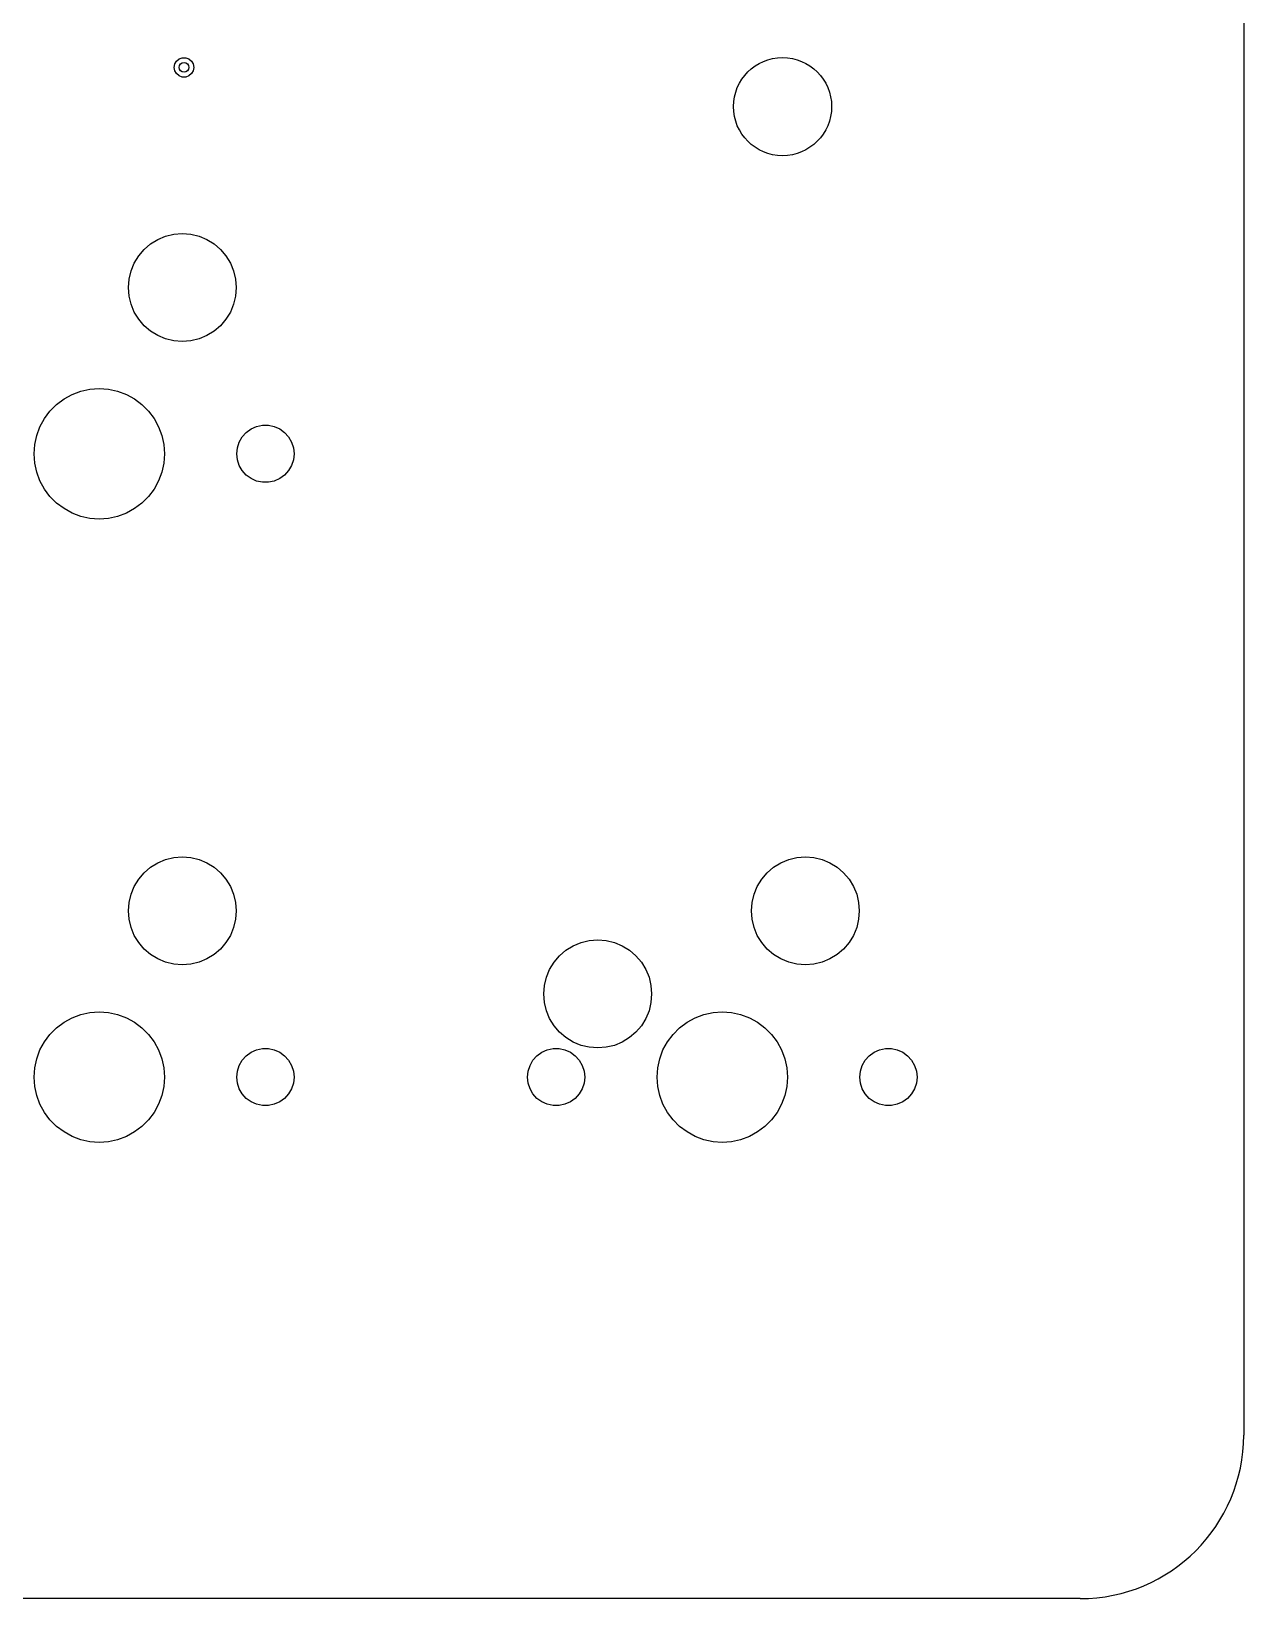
# Model space of a CAD drawing. Extents: x 101 to 518, y -308 to -134.
# Drawn here: x 481.14 to 518.21, y -271.9 to -224 of the extents above; entities that cross this region are included whole.
import ezdxf

# ---------------------------------------------------------------- set-up
doc = ezdxf.new("R2010")
doc.units = 0
doc.layers.add('BLACK', color=7, linetype='CONTINUOUS')

msp = doc.modelspace()

# ---------------------------------------------------------------- linework, layer by layer
at = {"layer": 'BLACK', "linetype": 'CONTINUOUS'}
for p, q in [((518.20974, -141.696311), (518.20974, -265.496311)), ((485.50974, -225.096311), (485.527832, -224.993705)), ((485.527832, -225.198917), (485.50974, -225.096311)), ((485.527832, -224.993705), (485.579927, -224.903475)), ((485.579927, -224.903475), (485.65974, -224.836503)), ((485.65974, -224.836503), (485.757646, -224.800869)), ((485.757646, -224.800869), (485.861834, -224.800869)), ((485.861834, -224.800869), (485.95974, -224.836503)), ((485.95974, -224.836503), (486.039553, -224.903475)), ((486.039553, -224.903475), (486.091648, -224.993705)), ((486.091648, -224.993705), (486.10974, -225.096311)), ((486.10974, -225.096311), (486.091648, -225.198917)), ((485.579927, -225.289147), (485.527832, -225.198917)), ((485.65974, -225.356119), (485.579927, -225.289147)), ((485.757646, -225.391753), (485.65974, -225.356119)), ((485.861834, -225.391753), (485.757646, -225.391753)), ((485.95974, -225.356119), (485.861834, -225.391753)), ((486.039553, -225.289147), (485.95974, -225.356119)), ((486.091648, -225.198917), (486.039553, -225.289147)), ((484.787802, -230.491675), (485.008564, -230.356392)), ((485.008564, -230.356392), (485.24777, -230.25731)), ((485.24777, -230.25731), (485.499531, -230.196867)), ((485.499531, -230.196867), (485.757648, -230.176553)), ((485.757648, -230.176553), (486.015765, -230.196867)), ((486.015765, -230.196867), (486.267526, -230.25731)), ((486.267526, -230.25731), (486.506732, -230.356392)), ((486.506732, -230.356392), (486.727494, -230.491675)), ((484.287487, -231.077469), (484.42277, -230.856707)), ((484.42277, -230.856707), (484.590922, -230.659827)), ((484.590922, -230.659827), (484.787802, -230.491675)), ((486.727494, -230.491675), (486.924374, -230.659827)), ((486.924374, -230.659827), (487.092526, -230.856707)), ((487.092526, -230.856707), (487.227809, -231.077469)), ((484.127962, -231.568436), (484.188405, -231.316675)), ((484.188405, -231.316675), (484.287487, -231.077469)), ((487.227809, -231.077469), (487.326891, -231.316675)), ((487.326891, -231.316675), (487.387334, -231.568436)), ((484.107648, -231.826553), (484.127962, -231.568436)), ((484.127962, -232.08467), (484.107648, -231.826553)), ((487.387334, -231.568436), (487.407648, -231.826553)), ((487.407648, -231.826553), (487.387334, -232.08467)), ((484.188405, -232.336431), (484.127962, -232.08467)), ((487.387334, -232.08467), (487.326891, -232.336431)), ((484.287487, -232.575637), (484.188405, -232.336431)), ((484.42277, -232.796399), (484.287487, -232.575637)), ((487.227809, -232.575637), (487.092526, -232.796399)), ((487.326891, -232.336431), (487.227809, -232.575637)), ((484.590922, -232.993279), (484.42277, -232.796399)), ((484.787802, -233.161431), (484.590922, -232.993279)), ((485.008564, -233.296714), (484.787802, -233.161431)), ((486.727494, -233.161431), (486.506732, -233.296714)), ((486.924374, -232.993279), (486.727494, -233.161431)), ((487.092526, -232.796399), (486.924374, -232.993279)), ((485.24777, -233.395796), (485.008564, -233.296714)), ((485.499531, -233.456239), (485.24777, -233.395796)), ((485.757648, -233.476553), (485.499531, -233.456239)), ((486.015765, -233.456239), (485.757648, -233.476553)), ((486.267526, -233.395796), (486.015765, -233.456239)), ((486.506732, -233.296714), (486.267526, -233.395796)), ((482.139664, -235.229178), (482.389352, -235.092838)), ((482.389352, -235.092838), (482.655901, -234.99342)), ((482.655901, -234.99342), (482.933886, -234.932948)), ((482.933886, -234.932948), (483.217648, -234.912653)), ((483.217648, -234.912653), (483.50141, -234.932948)), ((483.50141, -234.932948), (483.779395, -234.99342)), ((483.779395, -234.99342), (484.045944, -235.092838)), ((484.045944, -235.092838), (484.295632, -235.229178)), ((481.540273, -235.828569), (481.710759, -235.600826)), ((481.710759, -235.600826), (481.911921, -235.399664)), ((481.911921, -235.399664), (482.139664, -235.229178)), ((484.295632, -235.229178), (484.523375, -235.399664)), ((484.523375, -235.399664), (484.724537, -235.600826)), ((484.724537, -235.600826), (484.895023, -235.828569)), ((481.304515, -236.344806), (481.403933, -236.078257)), ((481.403933, -236.078257), (481.540273, -235.828569)), ((484.895023, -235.828569), (485.031363, -236.078257)), ((485.031363, -236.078257), (485.130781, -236.344806)), ((487.860148, -236.148781), (488.027258, -236.074379)), ((488.027258, -236.074379), (488.206186, -236.036346)), ((488.206186, -236.036346), (488.38911, -236.036346)), ((488.38911, -236.036346), (488.568038, -236.074379)), ((488.568038, -236.074379), (488.735148, -236.148781)), ((481.223748, -236.906553), (481.244043, -236.622791)), ((481.244043, -236.622791), (481.304515, -236.344806)), ((485.130781, -236.344806), (485.191253, -236.622791)), ((485.191253, -236.622791), (485.211548, -236.906553)), ((487.441769, -236.72463), (487.498296, -236.550658)), ((487.498296, -236.550658), (487.589758, -236.392241)), ((487.589758, -236.392241), (487.712159, -236.256301)), ((487.712159, -236.256301), (487.860148, -236.148781)), ((488.735148, -236.148781), (488.883137, -236.256301)), ((488.883137, -236.256301), (489.005538, -236.392241)), ((489.005538, -236.392241), (489.097, -236.550658)), ((489.097, -236.550658), (489.153527, -236.72463)), ((481.244043, -237.190315), (481.223748, -236.906553)), ((485.211548, -236.906553), (485.191253, -237.190315)), ((487.422648, -236.906553), (487.441769, -236.72463)), ((487.441769, -237.088476), (487.422648, -236.906553)), ((487.498296, -237.262448), (487.441769, -237.088476)), ((489.153527, -237.088476), (489.097, -237.262448)), ((489.153527, -236.72463), (489.172648, -236.906553)), ((489.172648, -236.906553), (489.153527, -237.088476)), ((481.304515, -237.4683), (481.244043, -237.190315)), ((481.403933, -237.734849), (481.304515, -237.4683)), ((485.130781, -237.4683), (485.031363, -237.734849)), ((485.191253, -237.190315), (485.130781, -237.4683)), ((487.589758, -237.420865), (487.498296, -237.262448)), ((487.712159, -237.556805), (487.589758, -237.420865)), ((487.860148, -237.664325), (487.712159, -237.556805)), ((488.883137, -237.556805), (488.735148, -237.664325)), ((489.005538, -237.420865), (488.883137, -237.556805)), ((489.097, -237.262448), (489.005538, -237.420865)), ((481.540273, -237.984537), (481.403933, -237.734849)), ((481.710759, -238.21228), (481.540273, -237.984537)), ((484.895023, -237.984537), (484.724537, -238.21228)), ((485.031363, -237.734849), (484.895023, -237.984537)), ((488.027258, -237.738727), (487.860148, -237.664325)), ((488.206186, -237.77676), (488.027258, -237.738727)), ((488.38911, -237.77676), (488.206186, -237.77676)), ((488.568038, -237.738727), (488.38911, -237.77676)), ((488.735148, -237.664325), (488.568038, -237.738727)), ((481.911921, -238.413442), (481.710759, -238.21228)), ((482.139664, -238.583928), (481.911921, -238.413442)), ((484.523375, -238.413442), (484.295632, -238.583928)), ((484.724537, -238.21228), (484.523375, -238.413442)), ((482.389352, -238.720268), (482.139664, -238.583928)), ((482.655901, -238.819686), (482.389352, -238.720268)), ((482.933886, -238.880158), (482.655901, -238.819686)), ((483.217648, -238.900453), (482.933886, -238.880158)), ((483.50141, -238.880158), (483.217648, -238.900453)), ((483.779395, -238.819686), (483.50141, -238.880158)), ((484.045944, -238.720268), (483.779395, -238.819686)), ((484.295632, -238.583928), (484.045944, -238.720268)), ((484.590922, -249.709827), (484.787802, -249.541675)), ((484.787802, -249.541675), (485.008564, -249.406392)), ((485.008564, -249.406392), (485.24777, -249.30731)), ((485.24777, -249.30731), (485.499531, -249.246867)), ((485.499531, -249.246867), (485.757648, -249.226553)), ((485.757648, -249.226553), (486.015765, -249.246867)), ((486.015765, -249.246867), (486.267526, -249.30731)), ((486.267526, -249.30731), (486.506732, -249.406392)), ((486.506732, -249.406392), (486.727494, -249.541675)), ((486.727494, -249.541675), (486.924374, -249.709827)), ((503.640922, -249.709827), (503.837802, -249.541675)), ((503.837802, -249.541675), (504.058564, -249.406392)), ((504.058564, -249.406392), (504.29777, -249.30731)), ((504.29777, -249.30731), (504.549531, -249.246867)), ((504.549531, -249.246867), (504.807648, -249.226553)), ((504.807648, -249.226553), (505.065765, -249.246867)), ((505.065765, -249.246867), (505.317526, -249.30731)), ((505.317526, -249.30731), (505.556732, -249.406392)), ((505.556732, -249.406392), (505.777494, -249.541675)), ((505.777494, -249.541675), (505.974374, -249.709827)), ((484.287487, -250.127469), (484.42277, -249.906707)), ((484.42277, -249.906707), (484.590922, -249.709827)), ((486.924374, -249.709827), (487.092526, -249.906707)), ((487.092526, -249.906707), (487.227809, -250.127469)), ((503.337487, -250.127469), (503.47277, -249.906707)), ((503.47277, -249.906707), (503.640922, -249.709827)), ((505.974374, -249.709827), (506.142526, -249.906707)), ((506.142526, -249.906707), (506.277809, -250.127469)), ((484.127962, -250.618436), (484.188405, -250.366675)), ((484.188405, -250.366675), (484.287487, -250.127469)), ((487.227809, -250.127469), (487.326891, -250.366675)), ((487.326891, -250.366675), (487.387334, -250.618436)), ((503.177962, -250.618436), (503.238405, -250.366675)), ((503.238405, -250.366675), (503.337487, -250.127469)), ((506.277809, -250.127469), (506.376891, -250.366675)), ((506.376891, -250.366675), (506.437334, -250.618436)), ((484.107648, -250.876553), (484.127962, -250.618436)), ((484.127962, -251.13467), (484.107648, -250.876553)), ((487.387334, -250.618436), (487.407648, -250.876553)), ((487.407648, -250.876553), (487.387334, -251.13467)), ((503.157648, -250.876553), (503.177962, -250.618436)), ((503.177962, -251.13467), (503.157648, -250.876553)), ((506.437334, -250.618436), (506.457648, -250.876553)), ((506.457648, -250.876553), (506.437334, -251.13467)), ((484.188405, -251.386431), (484.127962, -251.13467)), ((484.287487, -251.625637), (484.188405, -251.386431)), ((487.326891, -251.386431), (487.227809, -251.625637)), ((487.387334, -251.13467), (487.326891, -251.386431)), ((503.238405, -251.386431), (503.177962, -251.13467)), ((503.337487, -251.625637), (503.238405, -251.386431)), ((506.376891, -251.386431), (506.277809, -251.625637)), ((506.437334, -251.13467), (506.376891, -251.386431)), ((484.42277, -251.846399), (484.287487, -251.625637)), ((484.590922, -252.043279), (484.42277, -251.846399)), ((487.092526, -251.846399), (486.924374, -252.043279)), ((487.227809, -251.625637), (487.092526, -251.846399)), ((497.487802, -252.081675), (497.708564, -251.946392)), ((497.708564, -251.946392), (497.94777, -251.84731)), ((497.94777, -251.84731), (498.199531, -251.786867)), ((498.199531, -251.786867), (498.457648, -251.766553)), ((498.457648, -251.766553), (498.715765, -251.786867)), ((498.715765, -251.786867), (498.967526, -251.84731)), ((498.967526, -251.84731), (499.206732, -251.946392)), ((499.206732, -251.946392), (499.427494, -252.081675)), ((503.47277, -251.846399), (503.337487, -251.625637)), ((503.640922, -252.043279), (503.47277, -251.846399)), ((506.142526, -251.846399), (505.974374, -252.043279)), ((506.277809, -251.625637), (506.142526, -251.846399)), ((484.787802, -252.211431), (484.590922, -252.043279)), ((485.008564, -252.346714), (484.787802, -252.211431)), ((485.24777, -252.445796), (485.008564, -252.346714)), ((486.506732, -252.346714), (486.267526, -252.445796)), ((486.727494, -252.211431), (486.506732, -252.346714)), ((486.924374, -252.043279), (486.727494, -252.211431)), ((497.12277, -252.446707), (497.290922, -252.249827)), ((497.290922, -252.249827), (497.487802, -252.081675)), ((499.427494, -252.081675), (499.624374, -252.249827)), ((499.624374, -252.249827), (499.792526, -252.446707)), ((503.837802, -252.211431), (503.640922, -252.043279)), ((504.058564, -252.346714), (503.837802, -252.211431)), ((504.29777, -252.445796), (504.058564, -252.346714)), ((505.556732, -252.346714), (505.317526, -252.445796)), ((505.777494, -252.211431), (505.556732, -252.346714)), ((505.974374, -252.043279), (505.777494, -252.211431)), ((485.499531, -252.506239), (485.24777, -252.445796)), ((485.757648, -252.526553), (485.499531, -252.506239)), ((486.015765, -252.506239), (485.757648, -252.526553)), ((486.267526, -252.445796), (486.015765, -252.506239)), ((496.827962, -253.158436), (496.888405, -252.906675)), ((496.888405, -252.906675), (496.987487, -252.667469)), ((496.987487, -252.667469), (497.12277, -252.446707)), ((499.792526, -252.446707), (499.927809, -252.667469)), ((499.927809, -252.667469), (500.026891, -252.906675)), ((500.026891, -252.906675), (500.087334, -253.158436)), ((504.549531, -252.506239), (504.29777, -252.445796)), ((504.807648, -252.526553), (504.549531, -252.506239)), ((505.065765, -252.506239), (504.807648, -252.526553)), ((505.317526, -252.445796), (505.065765, -252.506239)), ((496.807648, -253.416553), (496.827962, -253.158436)), ((500.087334, -253.158436), (500.107648, -253.416553)), ((496.827962, -253.67467), (496.807648, -253.416553)), ((496.888405, -253.926431), (496.827962, -253.67467)), ((500.087334, -253.67467), (500.026891, -253.926431)), ((500.107648, -253.416553), (500.087334, -253.67467)), ((481.911921, -254.449664), (482.139664, -254.279178)), ((482.139664, -254.279178), (482.389352, -254.142838)), ((482.389352, -254.142838), (482.655901, -254.04342)), ((482.655901, -254.04342), (482.933886, -253.982948)), ((482.933886, -253.982948), (483.217648, -253.962653)), ((483.217648, -253.962653), (483.50141, -253.982948)), ((483.50141, -253.982948), (483.779395, -254.04342)), ((483.779395, -254.04342), (484.045944, -254.142838)), ((484.045944, -254.142838), (484.295632, -254.279178)), ((484.295632, -254.279178), (484.523375, -254.449664)), ((496.987487, -254.165637), (496.888405, -253.926431)), ((497.12277, -254.386399), (496.987487, -254.165637)), ((499.927809, -254.165637), (499.792526, -254.386399)), ((500.026891, -253.926431), (499.927809, -254.165637)), ((500.961921, -254.449664), (501.189664, -254.279178)), ((501.189664, -254.279178), (501.439352, -254.142838)), ((501.439352, -254.142838), (501.705901, -254.04342)), ((501.705901, -254.04342), (501.983886, -253.982948)), ((501.983886, -253.982948), (502.267648, -253.962653)), ((502.267648, -253.962653), (502.55141, -253.982948)), ((502.55141, -253.982948), (502.829395, -254.04342)), ((502.829395, -254.04342), (503.095944, -254.142838)), ((503.095944, -254.142838), (503.345632, -254.279178)), ((503.345632, -254.279178), (503.573375, -254.449664)), ((481.540273, -254.878569), (481.710759, -254.650826)), ((481.710759, -254.650826), (481.911921, -254.449664)), ((484.523375, -254.449664), (484.724537, -254.650826)), ((484.724537, -254.650826), (484.895023, -254.878569)), ((497.290922, -254.583279), (497.12277, -254.386399)), ((497.487802, -254.751431), (497.290922, -254.583279)), ((497.708564, -254.886714), (497.487802, -254.751431)), ((499.427494, -254.751431), (499.206732, -254.886714)), ((499.624374, -254.583279), (499.427494, -254.751431)), ((499.792526, -254.386399), (499.624374, -254.583279)), ((500.590273, -254.878569), (500.760759, -254.650826)), ((500.760759, -254.650826), (500.961921, -254.449664)), ((503.573375, -254.449664), (503.774537, -254.650826)), ((503.774537, -254.650826), (503.945023, -254.878569)), ((481.304515, -255.394806), (481.403933, -255.128257)), ((481.403933, -255.128257), (481.540273, -254.878569)), ((484.895023, -254.878569), (485.031363, -255.128257)), ((485.031363, -255.128257), (485.130781, -255.394806)), ((487.589758, -255.442241), (487.712159, -255.306301)), ((487.712159, -255.306301), (487.860148, -255.198781)), ((487.860148, -255.198781), (488.027258, -255.124379)), ((488.027258, -255.124379), (488.206186, -255.086346)), ((488.206186, -255.086346), (488.38911, -255.086346)), ((488.38911, -255.086346), (488.568038, -255.124379)), ((488.568038, -255.124379), (488.735148, -255.198781)), ((488.735148, -255.198781), (488.883137, -255.306301)), ((488.883137, -255.306301), (489.005538, -255.442241)), ((496.479758, -255.442241), (496.602159, -255.306301)), ((496.602159, -255.306301), (496.750148, -255.198781)), ((496.750148, -255.198781), (496.917258, -255.124379)), ((496.917258, -255.124379), (497.096186, -255.086346)), ((497.096186, -255.086346), (497.27911, -255.086346)), ((497.27911, -255.086346), (497.458038, -255.124379)), ((497.458038, -255.124379), (497.625148, -255.198781)), ((497.625148, -255.198781), (497.773137, -255.306301)), ((497.94777, -254.985796), (497.708564, -254.886714)), ((497.773137, -255.306301), (497.895538, -255.442241)), ((498.199531, -255.046239), (497.94777, -254.985796)), ((498.457648, -255.066553), (498.199531, -255.046239)), ((498.715765, -255.046239), (498.457648, -255.066553)), ((498.967526, -254.985796), (498.715765, -255.046239)), ((499.206732, -254.886714), (498.967526, -254.985796)), ((500.354515, -255.394806), (500.453933, -255.128257)), ((500.453933, -255.128257), (500.590273, -254.878569)), ((503.945023, -254.878569), (504.081363, -255.128257)), ((504.081363, -255.128257), (504.180781, -255.394806)), ((506.639758, -255.442241), (506.762159, -255.306301)), ((506.762159, -255.306301), (506.910148, -255.198781)), ((506.910148, -255.198781), (507.077258, -255.124379)), ((507.077258, -255.124379), (507.256186, -255.086346)), ((507.256186, -255.086346), (507.43911, -255.086346)), ((507.43911, -255.086346), (507.618038, -255.124379)), ((507.618038, -255.124379), (507.785148, -255.198781)), ((507.785148, -255.198781), (507.933137, -255.306301)), ((507.933137, -255.306301), (508.055538, -255.442241)), ((481.223748, -255.956553), (481.244043, -255.672791)), ((481.244043, -255.672791), (481.304515, -255.394806)), ((485.130781, -255.394806), (485.191253, -255.672791)), ((485.191253, -255.672791), (485.211548, -255.956553)), ((487.422648, -255.956553), (487.441769, -255.77463)), ((487.441769, -255.77463), (487.498296, -255.600658)), ((487.498296, -255.600658), (487.589758, -255.442241)), ((489.005538, -255.442241), (489.097, -255.600658)), ((489.097, -255.600658), (489.153527, -255.77463)), ((489.153527, -255.77463), (489.172648, -255.956553)), ((496.312648, -255.956553), (496.331769, -255.77463)), ((496.331769, -255.77463), (496.388296, -255.600658)), ((496.388296, -255.600658), (496.479758, -255.442241)), ((497.895538, -255.442241), (497.987, -255.600658)), ((497.987, -255.600658), (498.043527, -255.77463)), ((498.043527, -255.77463), (498.062648, -255.956553)), ((500.273748, -255.956553), (500.294043, -255.672791)), ((500.294043, -255.672791), (500.354515, -255.394806)), ((504.180781, -255.394806), (504.241253, -255.672791)), ((504.241253, -255.672791), (504.261548, -255.956553)), ((506.472648, -255.956553), (506.491769, -255.77463)), ((506.491769, -255.77463), (506.548296, -255.600658)), ((506.548296, -255.600658), (506.639758, -255.442241)), ((508.055538, -255.442241), (508.147, -255.600658)), ((508.147, -255.600658), (508.203527, -255.77463)), ((508.203527, -255.77463), (508.222648, -255.956553)), ((481.244043, -256.240315), (481.223748, -255.956553)), ((481.304515, -256.5183), (481.244043, -256.240315)), ((485.191253, -256.240315), (485.130781, -256.5183)), ((485.211548, -255.956553), (485.191253, -256.240315)), ((487.441769, -256.138476), (487.422648, -255.956553)), ((487.498296, -256.312448), (487.441769, -256.138476)), ((489.153527, -256.138476), (489.097, -256.312448)), ((489.172648, -255.956553), (489.153527, -256.138476)), ((496.331769, -256.138476), (496.312648, -255.956553)), ((496.388296, -256.312448), (496.331769, -256.138476)), ((498.043527, -256.138476), (497.987, -256.312448)), ((498.062648, -255.956553), (498.043527, -256.138476)), ((500.294043, -256.240315), (500.273748, -255.956553)), ((500.354515, -256.5183), (500.294043, -256.240315)), ((504.241253, -256.240315), (504.180781, -256.5183)), ((504.261548, -255.956553), (504.241253, -256.240315)), ((506.491769, -256.138476), (506.472648, -255.956553)), ((506.548296, -256.312448), (506.491769, -256.138476)), ((508.203527, -256.138476), (508.147, -256.312448)), ((508.222648, -255.956553), (508.203527, -256.138476)), ((481.403933, -256.784849), (481.304515, -256.5183)), ((485.130781, -256.5183), (485.031363, -256.784849)), ((487.589758, -256.470865), (487.498296, -256.312448)), ((487.712159, -256.606805), (487.589758, -256.470865)), ((487.860148, -256.714325), (487.712159, -256.606805)), ((488.027258, -256.788727), (487.860148, -256.714325)), ((488.735148, -256.714325), (488.568038, -256.788727)), ((488.883137, -256.606805), (488.735148, -256.714325)), ((489.005538, -256.470865), (488.883137, -256.606805)), ((489.097, -256.312448), (489.005538, -256.470865)), ((496.479758, -256.470865), (496.388296, -256.312448)), ((496.602159, -256.606805), (496.479758, -256.470865)), ((496.750148, -256.714325), (496.602159, -256.606805)), ((496.917258, -256.788727), (496.750148, -256.714325)), ((497.625148, -256.714325), (497.458038, -256.788727)), ((497.773137, -256.606805), (497.625148, -256.714325)), ((497.895538, -256.470865), (497.773137, -256.606805)), ((497.987, -256.312448), (497.895538, -256.470865)), ((500.453933, -256.784849), (500.354515, -256.5183)), ((504.180781, -256.5183), (504.081363, -256.784849)), ((506.639758, -256.470865), (506.548296, -256.312448)), ((506.762159, -256.606805), (506.639758, -256.470865)), ((506.910148, -256.714325), (506.762159, -256.606805)), ((507.077258, -256.788727), (506.910148, -256.714325)), ((507.785148, -256.714325), (507.618038, -256.788727)), ((507.933137, -256.606805), (507.785148, -256.714325)), ((508.055538, -256.470865), (507.933137, -256.606805)), ((508.147, -256.312448), (508.055538, -256.470865)), ((481.540273, -257.034537), (481.403933, -256.784849)), ((481.710759, -257.26228), (481.540273, -257.034537)), ((484.895023, -257.034537), (484.724537, -257.26228)), ((485.031363, -256.784849), (484.895023, -257.034537)), ((488.206186, -256.82676), (488.027258, -256.788727)), ((488.38911, -256.82676), (488.206186, -256.82676)), ((488.568038, -256.788727), (488.38911, -256.82676)), ((497.096186, -256.82676), (496.917258, -256.788727)), ((497.27911, -256.82676), (497.096186, -256.82676)), ((497.458038, -256.788727), (497.27911, -256.82676)), ((500.590273, -257.034537), (500.453933, -256.784849)), ((500.760759, -257.26228), (500.590273, -257.034537)), ((503.945023, -257.034537), (503.774537, -257.26228)), ((504.081363, -256.784849), (503.945023, -257.034537)), ((507.256186, -256.82676), (507.077258, -256.788727)), ((507.43911, -256.82676), (507.256186, -256.82676)), ((507.618038, -256.788727), (507.43911, -256.82676)), ((481.911921, -257.463442), (481.710759, -257.26228)), ((482.139664, -257.633928), (481.911921, -257.463442)), ((482.389352, -257.770268), (482.139664, -257.633928)), ((484.295632, -257.633928), (484.045944, -257.770268)), ((484.523375, -257.463442), (484.295632, -257.633928)), ((484.724537, -257.26228), (484.523375, -257.463442)), ((500.961921, -257.463442), (500.760759, -257.26228)), ((501.189664, -257.633928), (500.961921, -257.463442)), ((501.439352, -257.770268), (501.189664, -257.633928)), ((503.345632, -257.633928), (503.095944, -257.770268)), ((503.573375, -257.463442), (503.345632, -257.633928)), ((503.774537, -257.26228), (503.573375, -257.463442)), ((482.655901, -257.869686), (482.389352, -257.770268)), ((482.933886, -257.930158), (482.655901, -257.869686)), ((483.217648, -257.950453), (482.933886, -257.930158)), ((483.50141, -257.930158), (483.217648, -257.950453)), ((483.779395, -257.869686), (483.50141, -257.930158)), ((484.045944, -257.770268), (483.779395, -257.869686)), ((501.705901, -257.869686), (501.439352, -257.770268)), ((501.983886, -257.930158), (501.705901, -257.869686)), ((502.267648, -257.950453), (501.983886, -257.930158)), ((502.55141, -257.930158), (502.267648, -257.950453)), ((502.829395, -257.869686), (502.55141, -257.930158)), ((503.095944, -257.770268), (502.829395, -257.869686)), ((518.20974, -265.496311), (518.20974, -266.896311)), ((511.80974, -271.896311), (453.679714, -271.896311)), ((513.20974, -271.896311), (511.80974, -271.896311))]:
    msp.add_line(p, q, dxfattribs=at)
at = {"layer": 'BLACK'}
for centre, radius in [((485.80974, -225.096311), 0.15), ((504.10974, -226.296311), 1.5)]:
    msp.add_circle(centre, radius, dxfattribs=at)
msp.add_arc((513.2097, -266.8963), 5.00004, -89.9995416, -0.0001261, dxfattribs=at)

doc.saveas('drawing.dxf')
